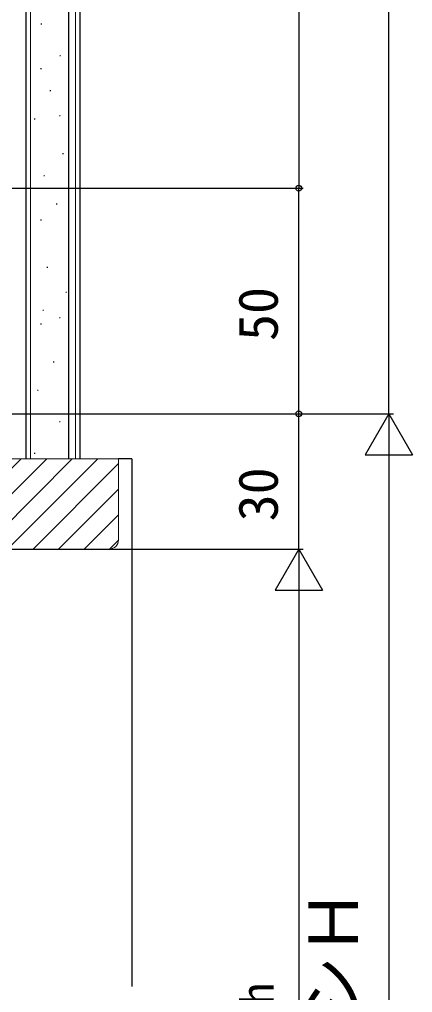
# Model space of a CAD drawing. Units: millimetres, scale not verified. Extents: x -525 to 525, y -783 to 779.
# Drawn here: x 61 to 148.2, y 190.3 to 406 of the extents above; entities that cross this region are included whole.
import ezdxf
from ezdxf.enums import TextEntityAlignment as Align

# ---------------------------------------------------------------- set-up
doc = ezdxf.new("R2010")
doc.units = ezdxf.units.MM
doc.header["$LTSCALE"] = 4
doc.layers.add('0-7_YKK_D', color=6, linetype='Continuous')
doc.layers.add('0-9_YSS_K', color=3, linetype='Continuous')
doc.layers.add('0-A_YSS_KE', color=3, linetype='Continuous', lineweight=18)
doc.styles.add('ＭＳ ゴシック', font='')
doc.styles.get('ＭＳ ゴシック').set_extended_font_data('MS Gothic')

msp = doc.modelspace()

# ---------------------------------------------------------------- linework, layer by layer
at = {"layer": '0-7_YKK_D'}
for p, q in [((143, 318.602), (143, 554.603)), ((123, 524.603), (123, 368.602)), ((-9.98, 368.602), (124, 368.602)), ((-8.98, 368.602), (124, 368.602)), ((123, 318.602), (123, 368.602)), ((-31.294, 318.602), (124, 318.602)), ((-31.294, 318.602), (144, 318.602)), ((-31, 318.602), (144, 318.602)), ((123, 288.602), (123, 318.602)), ((143, 318.602), (137.75, 309.509)), ((143, 318.602), (148.25, 309.509)), ((143, 318.602), (143, 300.415)), ((137.75, 309.509), (148.25, 309.509)), ((143, 308.102), (143, 72.103)), ((-16.301, 288.602), (124, 288.602)), ((-16.301, 288.602), (124, 288.602)), ((123, 288.602), (117.75, 279.509)), ((123, 288.602), (128.25, 279.509)), ((123, 288.602), (123, 270.415)), ((117.75, 279.509), (128.25, 279.509)), ((123, 278.102), (123, 72.103))]:
    msp.add_line(p, q, dxfattribs=at)
for centre in [(123, 368.602), (123, 368.602), (123, 318.602), (123, 318.602)]:
    msp.add_circle(centre, 0.637, dxfattribs=at)
at = {"layer": '0-9_YSS_K'}
for p, q in [((62.495, 308.6), (62.495, 628.365)), ((71.995, 308.6), (71.995, 628.365)), ((74.5, 308.602), (74.5, 628.365)), ((65.766, 405.046), (65.966, 405.046)), ((69.962, 398.052), (70.162, 398.052)), ((65.708, 395.183), (65.908, 395.183)), ((67.806, 390.288), (68.006, 390.288)), ((69.904, 384.693), (70.104, 384.693)), ((64.309, 383.993), (64.509, 383.993)), ((70.603, 376.3), (70.803, 376.3)), ((66.407, 371.405), (66.607, 371.405)), ((69.204, 365.111), (69.404, 365.111)), ((65.708, 361.614), (65.908, 361.614)), ((67.106, 351.123), (67.306, 351.123)), ((71.303, 345.529), (71.503, 345.529)), ((66.19, 341.586), (66.39, 341.586)), ((69.904, 339.934), (70.104, 339.934)), ((65.708, 338.535), (65.908, 338.535)), ((68.505, 330.143), (68.705, 330.143)), ((65.008, 323.848), (65.208, 323.848)), ((69.904, 316.855), (70.104, 316.855)), ((41.441, 288.602), (61.441, 308.602)), ((47.098, 288.602), (67.098, 308.602)), ((52.755, 288.602), (72.755, 308.602)), ((58.412, 288.602), (78.412, 308.602)), ((64.309, 309.861), (64.509, 309.861)), ((86, 308.602), (83, 308.602)), ((86, 308.602), (86, 191.602)), ((64.068, 288.602), (83, 307.533)), ((69.725, 288.602), (83, 301.877)), ((75.382, 288.602), (83, 296.22)), ((81.039, 288.602), (83, 290.563))]:
    msp.add_line(p, q, dxfattribs=at)
at = {"layer": '0-A_YSS_KE'}
for p, q in [((63.5, 308.602), (63.5, 628.365)), ((73.495, 628.365), (73.495, 308.6)), ((60.995, 308.6), (73.495, 308.6))]:
    msp.add_line(p, q, dxfattribs=at)
for points in [[(-31, 308.602), (83, 308.602), (83, 290.602)], [(81, 288.602), (-17, 288.602), (-17, 291.602), (-29, 291.602), (-31, 293.602), (-31, 308.602)]]:
    msp.add_lwpolyline(points, dxfattribs=at)
msp.add_arc((81, 290.602), 2, 270.00001, 359.99999, dxfattribs=at)

# ---------------------------------------------------------------- texts
at = {"layer": '0-7_YKK_D', "style": 'ＭＳ ゴシック'}
for s, height, p in [('50', 8.798, (121, 334.738)), ('30', 8.798, (121, 294.738)), ('サッシＨ', 11, (139.466, 153.369)), ('内法基準寸法h', 7.331, (119.636, 127.432))]:
    msp.add_text(s, height=height, rotation=90, dxfattribs=at).set_placement(p, align=Align.BOTTOM_LEFT)

doc.saveas('drawing.dxf')
